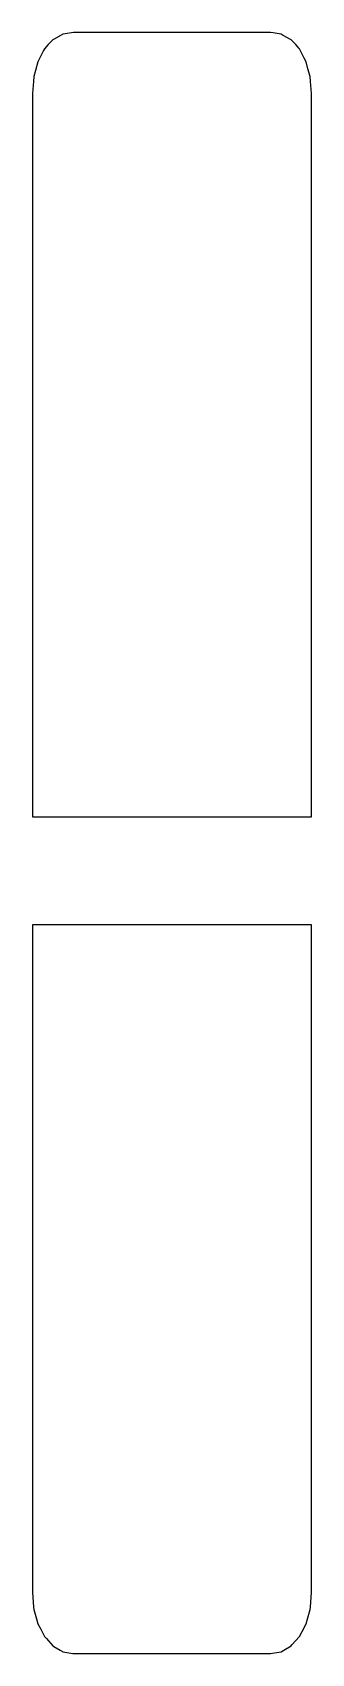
# Model space of a CAD drawing. Header units: metres. Extents: x 2.4 to 16, y -12.2 to 66.9.
import ezdxf

# ---------------------------------------------------------------- set-up
doc = ezdxf.new("R2010")
doc.units = ezdxf.units.M

msp = doc.modelspace()

# ---------------------------------------------------------------- linework, layer by layer
for p, q in [((3.4, 66.529), (3.169, 66.292)), ((3.455, 66.559), (3.4, 66.529)), ((3.882, 66.796), (3.455, 66.559)), ((3.997, 66.817), (3.882, 66.796)), ((4.4, 66.888), (3.997, 66.817)), ((6.808, 66.888), (4.4, 66.888)), ((14, 66.888), (6.808, 66.888)), ((14.126, 66.866), (14, 66.888)), ((14.518, 66.796), (14.126, 66.866)), ((14.611, 66.745), (14.518, 66.796)), ((15, 66.529), (14.611, 66.745)), ((15.036, 66.492), (15, 66.529)), ((15.231, 66.292), (15.036, 66.492)), ((2.944, 65.999), (2.668, 65.46)), ((2.986, 66.081), (2.944, 65.999)), ((3.169, 66.292), (2.986, 66.081)), ((15.383, 66.117), (15.231, 66.292)), ((15.414, 66.081), (15.383, 66.117)), ((15.641, 65.638), (15.414, 66.081)), ((15.732, 65.46), (15.641, 65.638)), ((2.551, 65.036), (2.468, 64.738)), ((2.668, 65.46), (2.551, 65.036)), ((15.826, 65.12), (15.732, 65.46)), ((15.932, 64.738), (15.826, 65.12)), ((2.446, 64.492), (2.4, 63.904)), ((2.468, 64.738), (2.446, 64.492)), ((15.954, 64.492), (15.932, 64.738)), ((16, 63.904), (15.954, 64.492)), ((2.4, 63.904), (2.4, 63.23)), ((16, 63.03), (16, 63.904)), ((2.4, 63.23), (2.4, 63.2)), ((2.4, 63.2), (2.4, 61.701)), ((16, 61.33), (16, 63.03)), ((2.4, 61.701), (2.4, 61.615)), ((2.4, 61.615), (2.4, 60.261)), ((16, 59.955), (16, 61.33)), ((2.4, 60.261), (2.4, 59.021)), ((16, 58.763), (16, 59.955)), ((2.4, 59.021), (2.4, 58.878)), ((2.4, 58.878), (2.4, 57.684)), ((16, 57.662), (16, 58.763)), ((2.4, 57.684), (2.4, 57.528)), ((2.4, 57.528), (2.4, 56.344)), ((16, 56.59), (16, 57.662)), ((2.4, 56.344), (2.4, 56.192)), ((2.4, 56.192), (2.4, 56.066)), ((16, 56.281), (16, 56.59)), ((16, 55.995), (16, 56.281)), ((2.4, 56.066), (2.4, 55.975)), ((2.4, 55.975), (2.4, 54.78)), ((16, 51.241), (16, 55.995)), ((2.4, 54.78), (2.4, 53.567)), ((2.4, 53.567), (2.4, 51.241)), ((2.4, 51.241), (2.4, 47.708)), ((16, 47.708), (16, 51.241)), ((2.4, 47.708), (2.4, 37.141)), ((16, 37.141), (16, 47.708)), ((2.4, 37.141), (2.4, 28.636)), ((16, 28.636), (16, 37.141)), ((2.4, 28.636), (10.68, 28.636)), ((10.68, 28.636), (16, 28.636)), ((16, 28.636), (16, 28.636)), ((7.72, 23.364), (2.4, 23.364)), ((2.4, 23.364), (2.4, 15.585)), ((16, 23.364), (7.72, 23.364)), ((16, 15.585), (16, 23.364)), ((2.4, 15.585), (2.4, 8.01)), ((16, 8.01), (16, 15.585)), ((16, 15.585), (16, 15.585)), ((2.4, 8.01), (2.4, 3.746)), ((16, 3.746), (16, 8.01)), ((2.4, 3.746), (2.4, 1.841)), ((16, -0.793), (16, 3.746)), ((2.4, 1.841), (2.4, 0.305)), ((2.4, 0.305), (2.4, -1.016)), ((2.4, -1.016), (2.4, -1.132)), ((2.4, -1.132), (2.4, -1.277)), ((2.4, -1.277), (2.4, -1.436)), ((2.4, -1.436), (2.4, -2.643)), ((16, -1.104), (16, -0.793)), ((16, -1.45), (16, -1.104)), ((16, -2.512), (16, -1.45)), ((2.4, -2.643), (2.4, -2.798)), ((2.4, -2.798), (2.4, -4.034)), ((16, -3.629), (16, -2.512)), ((16, -4.883), (16, -3.629)), ((2.4, -4.034), (2.4, -5.351)), ((2.4, -5.351), (2.4, -5.47)), ((2.4, -5.47), (2.4, -6.904)), ((16, -6.391), (16, -4.883)), ((2.4, -6.904), (2.4, -6.983)), ((2.4, -6.983), (2.4, -8.589)), ((16, -8.361), (16, -6.391)), ((2.4, -8.589), (2.4, -9.169)), ((16, -8.425), (16, -8.361)), ((16, -9.169), (16, -8.425)), ((2.4, -9.169), (2.458, -9.901)), ((15.942, -9.901), (16, -9.169)), ((2.458, -9.901), (2.468, -10.012)), ((2.468, -10.012), (2.599, -10.476)), ((15.732, -10.719), (15.899, -10.13)), ((15.899, -10.13), (15.932, -10.012)), ((15.932, -10.012), (15.942, -9.901)), ((2.599, -10.476), (2.668, -10.719)), ((2.668, -10.719), (2.804, -10.978)), ((2.804, -10.978), (2.986, -11.326)), ((15.539, -11.088), (15.732, -10.719)), ((2.986, -11.326), (3.082, -11.434)), ((3.082, -11.434), (3.4, -11.792)), ((3.4, -11.792), (3.436, -11.814)), ((3.436, -11.814), (3.744, -12.001)), ((14.656, -12.001), (15, -11.792)), ((15, -11.792), (15.045, -11.742)), ((15.045, -11.742), (15.414, -11.326)), ((15.414, -11.326), (15.539, -11.088)), ((3.744, -12.001), (3.869, -12.069)), ((3.869, -12.069), (3.882, -12.076)), ((3.882, -12.076), (4.367, -12.16)), ((4.367, -12.16), (4.4, -12.166)), ((4.4, -12.166), (13.366, -12.166)), ((13.366, -12.166), (14, -12.166)), ((14, -12.166), (14.501, -12.079)), ((14.501, -12.079), (14.518, -12.076)), ((14.518, -12.076), (14.656, -12.001))]:
    msp.add_line(p, q)

doc.saveas('drawing.dxf')
